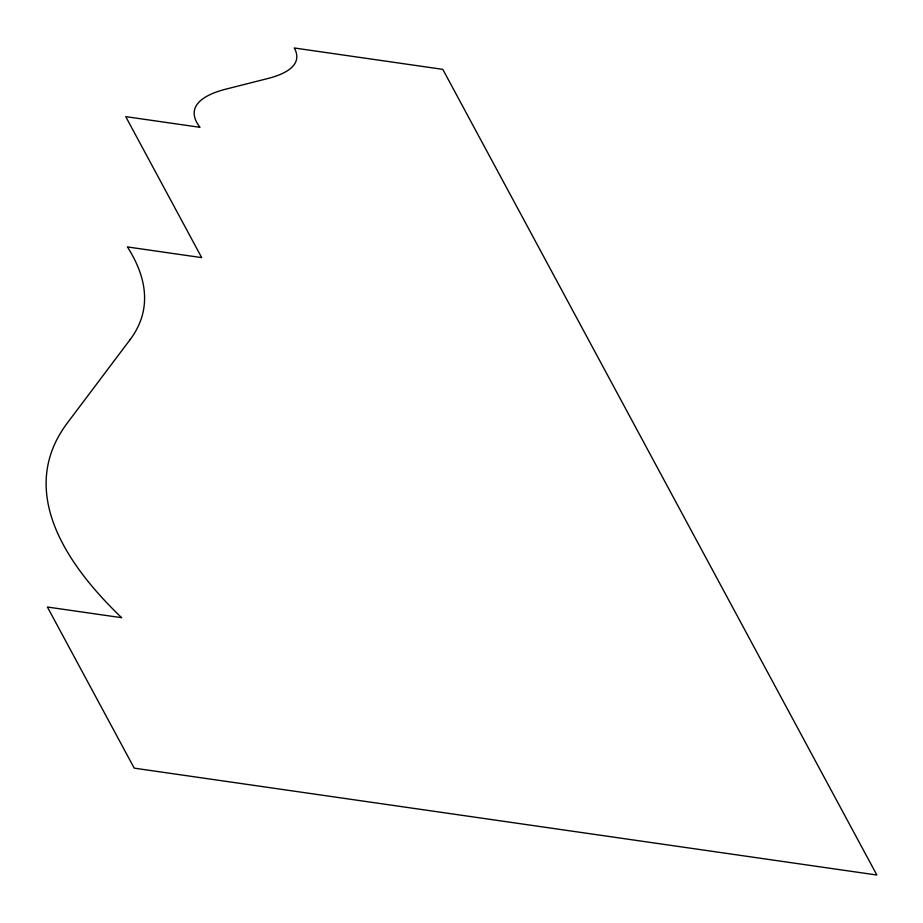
<?xml version="1.0" encoding="UTF-8"?>
<svg xmlns="http://www.w3.org/2000/svg" width="923" height="923" viewBox="0 0 923 923"><rect width="100%" height="100%" fill="white"/><g stroke="black" fill="none" stroke-linecap="round" stroke-linejoin="round"><path stroke-width="1.38" d="M129.958 339.837L67.344 422.999A1668.011 395.044 10.8 0 0 121.663 617.706L47.396 607.022L134.216 768.144L876.85 875.016L442.798 69.363L294.264 47.984A228.569 54.134 10.8 0 1 267.612 78.582L226.423 89A252.533 59.81 10.8 0 0 199.991 127.316L125.736 116.633L201.687 257.621L127.432 246.937A1149.297 272.193 10.8 0 1 129.958 339.837"/></g></svg>
